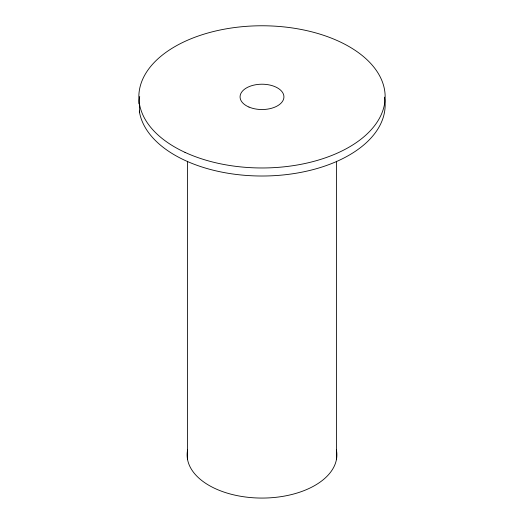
<?xml version="1.0" encoding="UTF-8"?>
<svg xmlns="http://www.w3.org/2000/svg" width="524" height="524" viewBox="0 0 524 524"><rect width="100%" height="100%" fill="white"/><g stroke="black" fill="none" stroke-linecap="round" stroke-linejoin="round"><path stroke-width="0.79" d="M336.408 161.268L336.408 459.686M187.592 161.268L187.592 459.686M139.587 104.656L139.587 112.706M384.413 97.13A123.153 71.1 0 0 1 274.104 175.671A123.153 71.1 0 0 1 139.319 111.108M138.867 103.818A123.153 71.1 0 0 1 139.705 96.534M336.408 450.005A74.873 43.23 0 0 1 262 498.069A74.873 43.23 0 0 1 187.592 450.005M184.979 152.353A123.153 71.1 0 0 0 383.732 107.643A123.153 71.1 0 0 0 217.29 30.621A123.153 71.1 0 0 0 184.979 152.353M248.979 107.06A21.929 12.661 0 0 0 283.792 98.289A21.929 12.661 0 0 0 253.23 85.268A21.929 12.661 0 0 0 248.979 107.06"/></g></svg>
